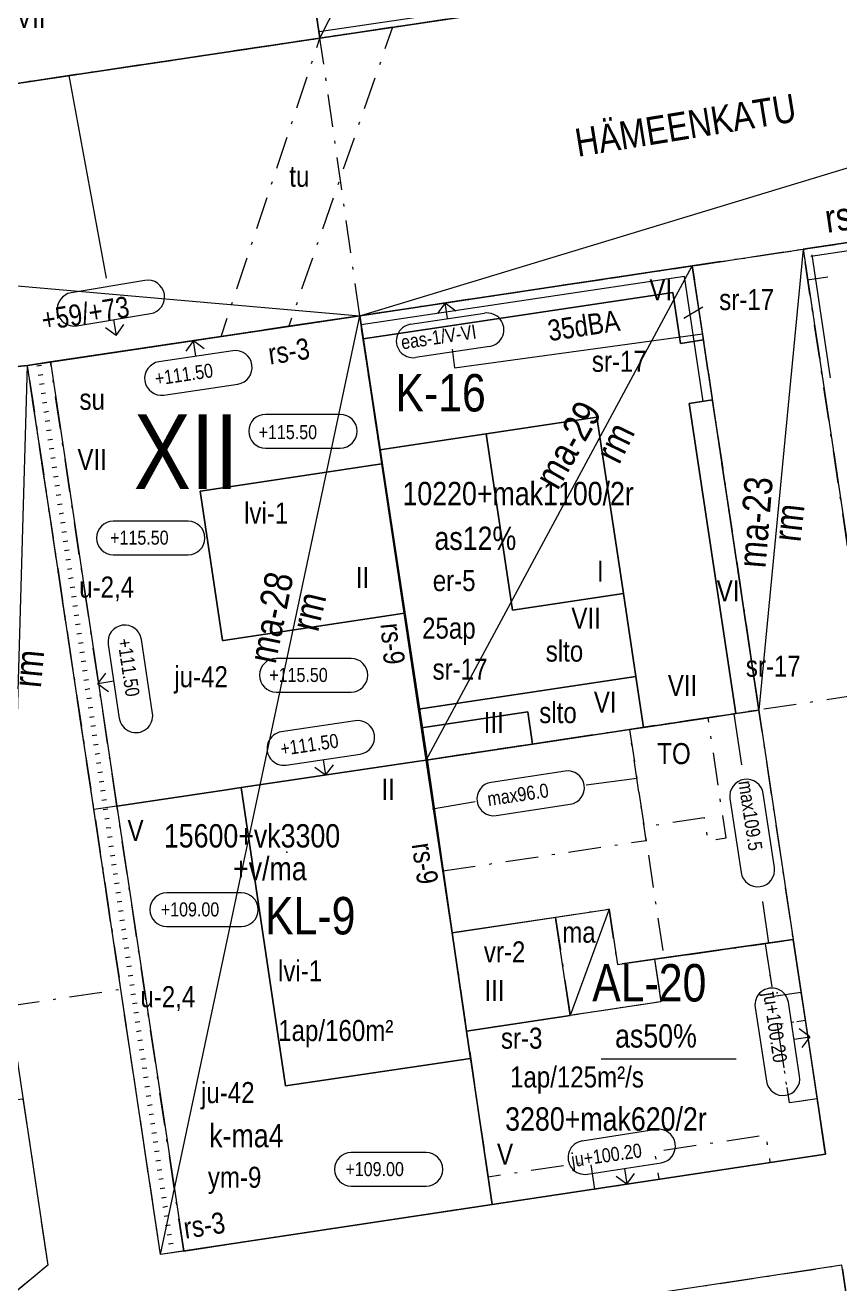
# Model space of a CAD drawing. Header units: metres. Extents: x 24485995 to 24488038, y 6819999 to 6822001.
# Drawn here: x 24487599.4 to 24487686.6, y 6820917.1 to 6821051.7 of the extents above; entities that cross this region are included whole.
import ezdxf

# ---------------------------------------------------------------- set-up
doc = ezdxf.new("R2010")
doc.units = ezdxf.units.M
for name, pattern in [('Aukot_rajalla', [0]), ('k10020', [0]), ('k10040', [10.3, 3.5, -1.5, 0.3, -1.5, 3.5]), ('K10271', [0]), ('k10400', [0]), ('k10630.1', [0]), ('Osoitus_AK', [0])]:
    doc.linetypes.add(name, pattern=pattern)
for name, color, linetype, lineweight in [('AK_AsemakaavaTeksti_Kadun_puistonnimi', 7, 'Continuous', 0), ('AK_AsemakaavaTeksti_Kaupunginosan_nimi', 7, 'Continuous', 0), ('AK_AsemakaavaViiva_Kaupunginosan_raja', 7, 'Continuous', 0), ('AK_Kaavamerkinta_Kayttotarkoitusalue', 7, 'Continuous', 0), ('AK_KayttotarkoitusViiva', 7, 'Continuous', 0), ('AK_LiikennointiTeksti_Autopaikkamerkinta', 7, 'Continuous', 0), ('AK_LiikennointiTeksti_Autopaikkamerkinta_m2', 7, 'Continuous', 0), ('AK_LiikennointiViiva_Ajoneuvoliittymakielto', 7, 'Continuous', 0), ('AK_LiikennointiViiva_Polkuviivoitus', 7, 'Continuous', 0), ('AK_MaanalainenkSymboli', 132, 'Continuous', 0), ('AK_MaanalainenkTeksti_Erityismaarays', 132, 'Continuous', 0), ('AK_MaanalainenkTeksti_Korkeusmerkinta', 132, 'Continuous', 0), ('AK_MaanalainenkViiva_Alueenosan_raja', 132, 'Continuous', 0), ('AK_MaanalainenkViiva_Apuviiva', 132, 'Continuous', 0), ('AK_MaanalainenkViiva_Maanalaisen_tilan_viiva', 132, 'Continuous', 0), ('AK_MuuAsemakaavaTeksti_Alueenosan_kayttotarkoitus', 7, 'Continuous', 0), ('AK_MuuAsemakaavaTeksti_Erityismaarays', 7, 'Continuous', 0), ('AK_MuuAsemakaavaViiva_alueenosan_raja', 7, 'Continuous', 0), ('AK_MuuAsemakaavaViiva_Erityismaaraysviiva', 7, 'Continuous', 0), ('AK_MuuAsemakaavaViiva_Merkinnan_alleviivaus', 7, 'Continuous', 0), ('AK_MuuAsemakaavaViiva_Merkinnan_Kohdistusnuoli', 7, 'Continuous', 0), ('AK_Poistettava_merkintä', 7, 'Continuous', 0), ('AK_RakennusalaTeksti_Kerrosala_tai_luku', 7, 'Continuous', 0), ('AK_RakennusalaTeksti_Rakennusoikeus', 7, 'Continuous', 0), ('AK_RakennusalaViiva_Maanalaisen_tilan_viiva', 7, 'Continuous', 0), ('AK_RakennusalaViiva_Rakennusalan_raja__I_', 7, 'Continuous', 0), ('AK_RakentaminenTeksti_Korkeusmerkinta', 7, 'Continuous', 0), ('AK_RakentaminenTeksti_Korkeusmerkinta_ja_soikio', 7, 'Continuous', 0), ('AK_RakentaminenTeksti_Korkeusmerkinta_ja_soikio_ja_nuoli', 7, 'Continuous', 0), ('AK_RakentaminenTeksti_Rakentamismaarays', 7, 'Continuous', 0), ('AK_RakentaminenViiva_dB_yms_aaltoviiva', 7, 'Continuous', 0)]:
    doc.layers.add(name, color=color, linetype=linetype, lineweight=lineweight)
doc.styles.add('ArialNarrow', font='ARIALN.TTF')

# ---------------------------------------------------------------- blocks, each defined once
blk = doc.blocks.new('AKP43')
at = {"layer": 'AK_RakentaminenTeksti_Korkeusmerkinta_ja_soikio', "color": 7, "linetype": 'Continuous', "lineweight": 13}
for p, q in [((4, 1.8), (-4, 1.8)), ((-4, -1.8), (4, -1.8))]:
    blk.add_line(p, q, dxfattribs=at)
for centre, start, end in [((-4, 0), 90, 270), ((4, 0), 270, 90)]:
    blk.add_arc(centre, 1.8, start, end, dxfattribs=at)
blk = doc.blocks.new('KORKE4')
at = {"layer": 'AK_RakentaminenTeksti_Korkeusmerkinta_ja_soikio_ja_nuoli', "color": 7, "linetype": 'Continuous', "lineweight": 13}
for p, q in [((4, 1.8), (-4, 1.8)), ((-4, -1.8), (4, -1.8)), ((0, -3.5), (-1, -2.5)), ((0, -1.8), (0, -3.5)), ((0, -3.5), (1, -2.5))]:
    blk.add_line(p, q, dxfattribs=at)
for centre, start, end in [((-4, 0), 90, 270), ((4, 0), 270, 90)]:
    blk.add_arc(centre, 1.8, start, end, dxfattribs=at)

msp = doc.modelspace()

# ---------------------------------------------------------------- linework, layer by layer
at = {"layer": 'AK_AsemakaavaViiva_Kaupunginosan_raja', "linetype": 'k10020', "lineweight": 9, "flags": 128}
msp.add_lwpolyline([(24487509.66, 6821002.44), (24487535.2, 6821006.23), (24487561.41, 6821010.14), (24487587.61, 6821014.05), (24487599.59, 6821015.35), (24487635.16, 6821020.66), (24487670.76, 6821025.99), (24487682.63, 6821027.77), (24487718.23, 6821033.11), (24487747.9, 6821037.56), (24487765.7, 6821040.26), (24487801.25, 6821045.58), (24487821.77, 6821048.65)], dxfattribs=at)
at = {"layer": 'AK_KayttotarkoitusViiva', "linetype": 'Continuous', "lineweight": 20, "flags": 128}
for points in [[(24487630.91, 6821050.36), (24487623.44, 6821100.3)], [(24487666.51, 6821055.68), (24487630.91, 6821050.36)], [(24487595.31, 6821045.04), (24487630.91, 6821050.36)], [(24487718.23, 6821033.11), (24487691.53, 6821029.11), (24487682.63, 6821027.77)], [(24487682.63, 6821027.77), (24487689.75, 6820980.26), (24487698.66, 6820981.59)], [(24487670.76, 6821025.99), (24487635.16, 6821020.66)], [(24487670.76, 6821025.99), (24487677.89, 6820978.48)], [(24487635.16, 6821020.66), (24487602.06, 6821015.72), (24487599.59, 6821015.35)], [(24487677.89, 6820978.48), (24487642.29, 6820973.13), (24487635.16, 6821020.66)], [(24487649.33, 6820925.58), (24487613.84, 6820920.22), (24487599.59, 6821015.35)], [(24487677.89, 6820978.48), (24487681.57, 6820953.92)], [(24487649.33, 6820925.58), (24487645.06, 6820954.64), (24487661.87, 6820957.16), (24487662.75, 6820951.26), (24487681.57, 6820953.92)], [(24487681.57, 6820953.92), (24487685.01, 6820930.97), (24487649.33, 6820925.58)], [(24487597.65, 6820946.79), (24487601.78, 6820919.1), (24487590.62, 6820909.82)], [(24487663.67, 6820830.88), (24487699.27, 6820836.26), (24487695.96, 6820858.16), (24487693.01, 6820877.68), (24487686.76, 6820919.1), (24487651.16, 6820913.72)]]:
    msp.add_lwpolyline(points, dxfattribs=at)
at = {"layer": 'AK_LiikennointiViiva_Ajoneuvoliittymakielto', "linetype": 'k10630.1', "lineweight": 5, "flags": 128}
for points in [[(24487630.91, 6821050.36), (24487595.31, 6821045.04), (24487592.65, 6821062.83)], [(24487601.08, 6820923.77), (24487601.78, 6820919.1)], [(24487601.78, 6820919.1), (24487590.62, 6820909.82)]]:
    msp.add_lwpolyline(points, dxfattribs=at)
at = {"layer": 'AK_LiikennointiViiva_Polkuviivoitus', "linetype": 'Continuous', "lineweight": 0, "flags": 128}
for points in [[(24487600.6, 6821015.31), (24487601.1, 6821015.38)], [(24487600.75, 6821014.32), (24487601.25, 6821014.39)], [(24487600.9, 6821013.33), (24487601.4, 6821013.4)], [(24487601.05, 6821012.34), (24487601.54, 6821012.41)], [(24487601.2, 6821011.35), (24487601.69, 6821011.43)], [(24487601.35, 6821010.36), (24487601.84, 6821010.44)], [(24487601.49, 6821009.37), (24487601.99, 6821009.45)], [(24487601.64, 6821008.38), (24487602.14, 6821008.46)], [(24487601.79, 6821007.4), (24487602.28, 6821007.47)], [(24487601.94, 6821006.41), (24487602.43, 6821006.48)], [(24487602.09, 6821005.42), (24487602.58, 6821005.49)], [(24487602.24, 6821004.43), (24487602.73, 6821004.5)], [(24487602.38, 6821003.44), (24487602.88, 6821003.51)], [(24487602.53, 6821002.45), (24487603.03, 6821002.53)], [(24487602.68, 6821001.46), (24487603.17, 6821001.54)], [(24487602.83, 6821000.47), (24487603.32, 6821000.55)], [(24487602.98, 6820999.48), (24487603.47, 6820999.56)], [(24487603.12, 6820998.5), (24487603.62, 6820998.57)], [(24487603.27, 6820997.51), (24487603.77, 6820997.58)], [(24487603.42, 6820996.52), (24487603.92, 6820996.59)], [(24487603.57, 6820995.53), (24487604.06, 6820995.6)], [(24487603.72, 6820994.54), (24487604.21, 6820994.61)], [(24487603.87, 6820993.55), (24487604.36, 6820993.62)], [(24487604.01, 6820992.56), (24487604.51, 6820992.64)], [(24487604.16, 6820991.57), (24487604.66, 6820991.65)], [(24487604.31, 6820990.58), (24487604.8, 6820990.66)], [(24487604.46, 6820989.6), (24487604.95, 6820989.67)], [(24487604.61, 6820988.61), (24487605.1, 6820988.68)], [(24487604.76, 6820987.62), (24487605.25, 6820987.69)], [(24487604.9, 6820986.63), (24487605.4, 6820986.7)], [(24487605.05, 6820985.64), (24487605.55, 6820985.71)], [(24487605.2, 6820984.65), (24487605.69, 6820984.72)], [(24487605.35, 6820983.66), (24487605.84, 6820983.74)], [(24487605.5, 6820982.67), (24487605.99, 6820982.75)], [(24487605.64, 6820981.68), (24487606.14, 6820981.76)], [(24487605.79, 6820980.69), (24487606.29, 6820980.77)], [(24487605.94, 6820979.71), (24487606.44, 6820979.78)], [(24487606.09, 6820978.72), (24487606.58, 6820978.79)], [(24487606.24, 6820977.73), (24487606.73, 6820977.8)], [(24487606.39, 6820976.74), (24487606.88, 6820976.81)], [(24487606.53, 6820975.75), (24487607.03, 6820975.82)], [(24487606.68, 6820974.76), (24487607.18, 6820974.84)], [(24487606.83, 6820973.77), (24487607.32, 6820973.85)], [(24487606.98, 6820972.78), (24487607.47, 6820972.86)], [(24487607.13, 6820971.79), (24487607.62, 6820971.87)], [(24487607.27, 6820970.81), (24487607.77, 6820970.88)], [(24487607.42, 6820969.82), (24487607.92, 6820969.89)], [(24487607.57, 6820968.83), (24487608.07, 6820968.9)], [(24487607.72, 6820967.84), (24487608.21, 6820967.91)], [(24487607.87, 6820966.85), (24487608.36, 6820966.92)], [(24487608.02, 6820965.86), (24487608.51, 6820965.93)], [(24487608.16, 6820964.87), (24487608.66, 6820964.95)], [(24487608.31, 6820963.88), (24487608.81, 6820963.96)], [(24487608.46, 6820962.89), (24487608.95, 6820962.97)], [(24487608.61, 6820961.91), (24487609.1, 6820961.98)], [(24487608.76, 6820960.92), (24487609.25, 6820960.99)], [(24487608.91, 6820959.93), (24487609.4, 6820960)], [(24487609.05, 6820958.94), (24487609.55, 6820959.01)], [(24487609.2, 6820957.95), (24487609.7, 6820958.02)], [(24487609.35, 6820956.96), (24487609.84, 6820957.03)], [(24487609.5, 6820955.97), (24487609.99, 6820956.05)], [(24487609.65, 6820954.98), (24487610.14, 6820955.06)], [(24487609.79, 6820953.99), (24487610.29, 6820954.07)], [(24487609.94, 6820953), (24487610.44, 6820953.08)], [(24487610.09, 6820952.02), (24487610.59, 6820952.09)], [(24487610.24, 6820951.03), (24487610.73, 6820951.1)], [(24487610.39, 6820950.04), (24487610.88, 6820950.11)], [(24487610.54, 6820949.05), (24487611.03, 6820949.12)], [(24487610.68, 6820948.06), (24487611.18, 6820948.13)], [(24487610.83, 6820947.07), (24487611.33, 6820947.15)], [(24487610.98, 6820946.08), (24487611.47, 6820946.16)], [(24487611.13, 6820945.09), (24487611.62, 6820945.17)], [(24487611.28, 6820944.1), (24487611.77, 6820944.18)], [(24487611.42, 6820943.12), (24487611.92, 6820943.19)], [(24487611.57, 6820942.13), (24487612.07, 6820942.2)], [(24487611.72, 6820941.14), (24487612.22, 6820941.21)], [(24487611.87, 6820940.15), (24487612.36, 6820940.22)], [(24487612.02, 6820939.16), (24487612.51, 6820939.23)], [(24487612.17, 6820938.17), (24487612.66, 6820938.24)], [(24487612.31, 6820937.18), (24487612.81, 6820937.26)], [(24487612.46, 6820936.19), (24487612.96, 6820936.27)], [(24487612.61, 6820935.2), (24487613.1, 6820935.28)], [(24487612.76, 6820934.21), (24487613.25, 6820934.29)], [(24487612.91, 6820933.23), (24487613.4, 6820933.3)], [(24487613.06, 6820932.24), (24487613.55, 6820932.31)], [(24487613.2, 6820931.25), (24487613.7, 6820931.32)], [(24487613.35, 6820930.26), (24487613.85, 6820930.33)], [(24487613.5, 6820929.27), (24487613.99, 6820929.34)], [(24487613.65, 6820928.28), (24487614.14, 6820928.36)], [(24487613.8, 6820927.29), (24487614.29, 6820927.37)], [(24487613.94, 6820926.3), (24487614.44, 6820926.38)], [(24487614.09, 6820925.31), (24487614.59, 6820925.39)], [(24487614.24, 6820924.33), (24487614.74, 6820924.4)], [(24487614.39, 6820923.34), (24487614.88, 6820923.41)], [(24487614.54, 6820922.35), (24487615.03, 6820922.42)], [(24487614.69, 6820921.36), (24487615.18, 6820921.43)]]:
    msp.add_lwpolyline(points, dxfattribs=at)
at = {"layer": 'AK_MaanalainenkViiva_Alueenosan_raja', "linetype": 'k10040', "lineweight": 5, "flags": 128}
for points in [[(24487623.44, 6821100.3), (24487659.05, 6821105.63), (24487666.51, 6821055.68), (24487630.91, 6821050.36), (24487623.44, 6821100.3)], [(24487595.31, 6821045.04), (24487587.84, 6821094.98), (24487623.44, 6821100.3), (24487630.91, 6821050.36), (24487595.31, 6821045.04)], [(24487635.16, 6821020.66), (24487630.91, 6821050.36), (24487666.51, 6821055.68), (24487678.44, 6821057.51), (24487713.94, 6821062.83), (24487749.46, 6821068.15), (24487761.13, 6821069.89), (24487796.74, 6821075.19), (24487821.77, 6821078.92)], [(24487505.24, 6821032.03), (24487516.93, 6821033.78), (24487530.96, 6821035.87), (24487583.37, 6821043.71), (24487595.31, 6821045.04), (24487630.91, 6821050.36)], [(24487821.77, 6821048.65), (24487801.25, 6821045.58), (24487765.7, 6821040.26), (24487747.9, 6821037.56), (24487718.23, 6821033.11), (24487682.63, 6821027.77), (24487670.76, 6821025.99), (24487635.16, 6821020.66)], [(24487682.63, 6821027.77), (24487718.23, 6821033.11), (24487725.36, 6820985.59), (24487698.66, 6820981.59), (24487689.75, 6820980.26), (24487682.63, 6821027.77)], [(24487635.16, 6821020.66), (24487599.59, 6821015.35), (24487587.61, 6821014.05), (24487561.41, 6821010.14), (24487535.2, 6821006.23), (24487509.66, 6821002.44), (24487505.24, 6821032.03)], [(24487670.76, 6821025.99), (24487682.63, 6821027.77), (24487689.75, 6820980.26), (24487677.89, 6820978.48), (24487670.76, 6821025.99)], [(24487635.16, 6821020.66), (24487670.76, 6821025.99), (24487677.89, 6820978.48), (24487642.29, 6820973.13), (24487635.16, 6821020.66)], [(24487599.59, 6821015.35), (24487635.16, 6821020.66), (24487642.29, 6820973.13), (24487645.06, 6820954.64), (24487649.33, 6820925.58), (24487613.84, 6820920.22), (24487606.71, 6820967.83), (24487599.59, 6821015.35)], [(24487587.61, 6821014.05), (24487599.59, 6821015.35), (24487609.59, 6820948.58), (24487597.65, 6820946.79), (24487594.7, 6820966.57), (24487587.61, 6821014.05)]]:
    msp.add_lwpolyline(points, dxfattribs=at)
at = {"layer": 'AK_MaanalainenkViiva_Apuviiva', "linetype": 'Continuous', "lineweight": 0, "flags": 128}
msp.add_lwpolyline([(24487608.05, 6821024.67), (24487604.05, 6821046.35)], dxfattribs=at)
at = {"layer": 'AK_MaanalainenkViiva_Maanalaisen_tilan_viiva', "linetype": 'Continuous', "lineweight": 5, "flags": 128}
for points in [[(24487630.91, 6821050.36), (24487659.05, 6821105.63)], [(24487635.16, 6821020.66), (24487821.77, 6821077.29)], [(24487505.24, 6821032.03), (24487635.16, 6821020.66)], [(24487682.63, 6821027.77), (24487677.89, 6820978.48)], [(24487642.29, 6820973.13), (24487670.76, 6821025.99)], [(24487613.84, 6820920.22), (24487635.16, 6821020.66)], [(24487597.65, 6820946.79), (24487599.59, 6821015.35)]]:
    msp.add_lwpolyline(points, dxfattribs=at)
at = {"layer": 'AK_MuuAsemakaavaViiva_alueenosan_raja', "linetype": 'k10040', "lineweight": 5, "flags": 128}
for points in [[(24487612.42, 6821065.8), (24487592.65, 6821062.84), (24487595.31, 6821045.04), (24487630.91, 6821050.36), (24487628.47, 6821066.68), (24487628.25, 6821068.16), (24487612.42, 6821065.8)], [(24487630.91, 6821050.36), (24487638.67, 6821051.52), (24487627.57, 6821019.53), (24487620.33, 6821018.45), (24487630.91, 6821050.36)], [(24487509.66, 6821002.44), (24487535.2, 6821006.23), (24487561.41, 6821010.14), (24487587.61, 6821014.05), (24487599.59, 6821015.35), (24487602.06, 6821015.72), (24487635.16, 6821020.66), (24487670.76, 6821025.99), (24487682.63, 6821027.77), (24487691.53, 6821029.11), (24487718.23, 6821033.11), (24487747.9, 6821037.56), (24487765.7, 6821040.26), (24487801.25, 6821045.58), (24487821.77, 6821048.65)], [(24487627.58, 6821019.53), (24487635.16, 6821020.66)], [(24487620.33, 6821018.45), (24487627.58, 6821019.53), (24487627.64, 6821019.74)], [(24487620.33, 6821018.45), (24487626.99, 6821019.44), (24487627.58, 6821019.53)], [(24487602.06, 6821015.72), (24487599.59, 6821015.35)], [(24487606.71, 6820967.83), (24487599.59, 6821015.35)], [(24487609.18, 6820968.19), (24487602.06, 6821015.72)], [(24487664.04, 6820976.4), (24487665.6, 6820966.01), (24487665.82, 6820964.53), (24487667.71, 6820951.96), (24487681.57, 6820953.92), (24487677.89, 6820978.48), (24487672.45, 6820977.66), (24487664.04, 6820976.4)], [(24487664.04, 6820976.4), (24487665.6, 6820966.01), (24487672.03, 6820966.98), (24487672.4, 6820964.51), (24487674.37, 6820964.81), (24487672.45, 6820977.66), (24487664.04, 6820976.4)], [(24487644.07, 6820961.26), (24487665.82, 6820964.53), (24487665.6, 6820966.01), (24487664.04, 6820976.4), (24487653.66, 6820974.84), (24487642.29, 6820973.13), (24487644.07, 6820961.26)], [(24487642.29, 6820973.13), (24487644.07, 6820961.26)], [(24487609.18, 6820968.19), (24487606.71, 6820967.83)], [(24487616.32, 6820920.59), (24487609.18, 6820968.19)], [(24487616.32, 6820920.59), (24487613.84, 6820920.22), (24487612.9, 6820926.53), (24487606.71, 6820967.83)], [(24487644.07, 6820961.26), (24487645.06, 6820954.64)], [(24487666.71, 6820951.82), (24487662.75, 6820951.26), (24487661.87, 6820957.16), (24487656.13, 6820956.3)], [(24487656.13, 6820956.3), (24487657.68, 6820945.8)], [(24487646.6, 6820944.13), (24487647.03, 6820941.21), (24487648.9, 6820928.55), (24487659.84, 6820930.2), (24487660.29, 6820927.23), (24487667.21, 6820928.28), (24487666.76, 6820931.25), (24487678.63, 6820933.04), (24487679.07, 6820930.07), (24487685.01, 6820930.97), (24487684.12, 6820936.9), (24487681.15, 6820936.45), (24487679.89, 6820944.86), (24487682.86, 6820945.31), (24487682.41, 6820948.27), (24487679.45, 6820947.82), (24487678.59, 6820953.5), (24487666.71, 6820951.82), (24487667.4, 6820947.27), (24487657.68, 6820945.8), (24487646.6, 6820944.13)], [(24487681.57, 6820953.92), (24487678.59, 6820953.5)], [(24487682.41, 6820948.27), (24487679.45, 6820947.82), (24487678.59, 6820953.5)], [(24487666.71, 6820951.82), (24487667.4, 6820947.27), (24487657.68, 6820945.8)], [(24487667.71, 6820951.96), (24487666.71, 6820951.82)], [(24487684.12, 6820936.9), (24487681.15, 6820936.45), (24487679.89, 6820944.86), (24487682.86, 6820945.31)], [(24487646.6, 6820944.13), (24487647.03, 6820941.21)], [(24487680.79, 6820858.16), (24487671.93, 6820916.86), (24487686.76, 6820919.1), (24487695.96, 6820858.16)]]:
    msp.add_lwpolyline(points, dxfattribs=at)
msp.add_lwpolyline([(24487575.36, 6820924.56), (24487587.45, 6820935.16), (24487599.12, 6820936.9), (24487601.78, 6820919.1), (24487590.62, 6820909.82, -0.412362), (24487587.81, 6820910.07, 0.004777), (24487575.36, 6820924.56), (24487575.36, 6820924.56)], format="xyb", dxfattribs=at)
at = {"layer": 'AK_MuuAsemakaavaViiva_Erityismaaraysviiva', "linetype": 'Aukot_rajalla', "lineweight": 5, "flags": 128}
msp.add_lwpolyline([(24487627.58, 6821019.53), (24487635.16, 6821020.66), (24487642.37, 6820973.22), (24487645.06, 6820954.64)], dxfattribs=at)
at = {"layer": 'AK_MuuAsemakaavaViiva_Merkinnan_alleviivaus', "linetype": 'Continuous', "lineweight": 5, "elevation": 9.37, "flags": 128}
msp.add_lwpolyline([(24487660.99, 6820941.18), (24487675.47, 6820941.18)], dxfattribs=at)
at = {"layer": 'AK_MuuAsemakaavaViiva_Merkinnan_Kohdistusnuoli', "linetype": 'Osoitus_AK', "lineweight": 5, "flags": 128}
for points in [[(24487685.28, 6821024.77), (24487683.05, 6821024.46)], [(24487671.88, 6821021.57), (24487669.84, 6821020.35)], [(24487645.05, 6821017.09), (24487645.31, 6821015.09), (24487671.85, 6821018.71)], [(24487676.07, 6820972.62), (24487675.25, 6820978.08)], [(24487659.4, 6820970.48), (24487664.82, 6820971.2)], [(24487647.53, 6820968.66), (24487642.95, 6820967.89)], [(24487678.27, 6820958.01), (24487678.91, 6820953.54)]]:
    msp.add_lwpolyline(points, dxfattribs=at)
at = {"layer": 'AK_Poistettava_merkintä', "linetype": 'k10040', "lineweight": 0, "flags": 128}
for points in [[(24487638.67, 6821051.52), (24487630.91, 6821050.36)], [(24487637.54, 6821004.8), (24487637.31, 6821006.32)], [(24487641.47, 6820978.57), (24487639.93, 6820988.83)], [(24487641.77, 6820976.59), (24487641.47, 6820978.57)], [(24487642.29, 6820973.13), (24487641.77, 6820976.59)], [(24487665.53, 6820976.62), (24487664.04, 6820976.4)]]:
    msp.add_lwpolyline(points, dxfattribs=at)
at = {"layer": 'AK_RakennusalaTeksti_Rakennusoikeus', "linetype": 'Continuous', "lineweight": 0}
msp.add_point((24487627.37, 6820963.27), dxfattribs=at)
at = {"layer": 'AK_RakennusalaViiva_Maanalaisen_tilan_viiva', "linetype": 'Continuous', "lineweight": 5, "flags": 128}
msp.add_lwpolyline([(24487661.87, 6820957.16), (24487657.68, 6820945.8)], dxfattribs=at)
at = {"layer": 'AK_RakennusalaViiva_Rakennusalan_raja__I_', "linetype": 'K10271', "lineweight": 9, "flags": 128}
for points in [[(24487628.47, 6821066.68), (24487630.91, 6821050.36), (24487666.51, 6821055.68), (24487664.07, 6821072), (24487649.24, 6821069.78), (24487628.47, 6821066.68)], [(24487721.79, 6821009.35), (24487718.23, 6821033.11), (24487682.63, 6821027.77), (24487689.75, 6820980.26), (24487698.66, 6820981.59), (24487703.6, 6820982.33), (24487702.37, 6820990.51), (24487701.78, 6820994.47), (24487699.34, 6821010.78), (24487712.19, 6821012.71), (24487712.89, 6821008.02), (24487721.79, 6821009.35)], [(24487670.76, 6821025.99), (24487635.16, 6821020.66), (24487635.53, 6821018.19), (24487668.66, 6821023.14), (24487669.48, 6821017.7), (24487671.95, 6821018.07), (24487670.76, 6821025.99)], [(24487664.71, 6820982.06), (24487665.53, 6820976.62), (24487672.45, 6820977.66), (24487675.41, 6820978.11), (24487670.44, 6821011.28), (24487672.91, 6821011.65), (24487671.95, 6821018.07), (24487669.48, 6821017.7), (24487668.66, 6821023.14), (24487635.53, 6821018.19), (24487637.31, 6821006.32), (24487648.68, 6821008.02), (24487660.55, 6821009.8), (24487663.38, 6820990.96), (24487664.71, 6820982.06)], [(24487602.06, 6821015.72), (24487609.18, 6820968.19), (24487618.97, 6820969.65), (24487620.45, 6820969.88), (24487622.46, 6820970.18), (24487641.23, 6820972.97), (24487642.29, 6820973.13), (24487641.77, 6820976.59), (24487641.47, 6820978.57), (24487639.93, 6820988.83), (24487639.03, 6820988.7), (24487620.58, 6820985.93), (24487620.46, 6820985.91), (24487618.07, 6821001.88), (24487618.12, 6821001.89), (24487636.58, 6821004.66), (24487637.54, 6821004.8), (24487637.31, 6821006.32), (24487635.53, 6821018.19), (24487635.16, 6821020.66), (24487627.58, 6821019.53), (24487626.99, 6821019.44), (24487620.33, 6821018.45), (24487602.06, 6821015.72)], [(24487677.89, 6820978.48), (24487672.91, 6821011.65), (24487670.44, 6821011.28), (24487675.41, 6820978.11), (24487677.89, 6820978.48)], [(24487660.55, 6821009.8), (24487648.68, 6821008.02), (24487651.51, 6820989.18), (24487663.38, 6820990.96), (24487660.55, 6821009.8)], [(24487664.71, 6820982.06), (24487663.38, 6820990.96), (24487651.51, 6820989.18), (24487648.68, 6821008.02), (24487637.31, 6821006.32), (24487637.54, 6821004.8), (24487639.93, 6820988.83), (24487641.47, 6820978.57), (24487664.71, 6820982.06)], [(24487639.93, 6820988.83), (24487637.54, 6821004.8), (24487636.58, 6821004.66), (24487618.12, 6821001.89), (24487618.07, 6821001.88), (24487620.46, 6820985.91), (24487620.58, 6820985.93), (24487639.03, 6820988.7), (24487639.93, 6820988.83)], [(24487664.71, 6820982.06), (24487641.47, 6820978.57), (24487641.77, 6820976.59), (24487653.14, 6820978.3), (24487653.66, 6820974.84), (24487664.04, 6820976.4), (24487665.53, 6820976.62), (24487664.71, 6820982.06)], [(24487642.29, 6820973.13), (24487653.66, 6820974.84), (24487653.14, 6820978.3), (24487641.77, 6820976.59), (24487642.29, 6820973.13)], [(24487646.6, 6820944.13), (24487645.06, 6820954.64), (24487644.07, 6820961.26), (24487642.29, 6820973.13), (24487641.23, 6820972.97), (24487622.46, 6820970.18), (24487627.21, 6820938.26), (24487647.03, 6820941.21), (24487646.6, 6820944.13)], [(24487616.32, 6820920.59), (24487621.4, 6820921.36), (24487649.33, 6820925.58), (24487648.9, 6820928.55), (24487647.15, 6820940.42), (24487647.03, 6820941.21), (24487627.21, 6820938.26), (24487622.46, 6820970.18), (24487620.45, 6820969.88), (24487618.97, 6820969.65), (24487609.18, 6820968.19), (24487616.32, 6820920.59)], [(24487645.06, 6820954.64), (24487646.6, 6820944.13), (24487657.68, 6820945.8), (24487656.13, 6820956.3), (24487645.06, 6820954.64)], [(24487646.6, 6820944.13), (24487647.03, 6820941.21), (24487649.33, 6820925.58), (24487663.75, 6820927.76), (24487685.01, 6820930.97), (24487683.29, 6820942.44), (24487681.57, 6820953.92), (24487666.71, 6820951.82), (24487667.4, 6820947.27), (24487657.68, 6820945.8), (24487646.6, 6820944.13)]]:
    msp.add_lwpolyline(points, dxfattribs=at)
at = {"layer": 'AK_RakentaminenTeksti_Korkeusmerkinta_ja_soikio_ja_nuoli', "linetype": 'Continuous', "lineweight": 5, "flags": 128}
for points in [[(24487644.31, 6821022.03), (24487643.47, 6821020.89)], [(24487644.31, 6821022.03), (24487645.45, 6821021.19)], [(24487644.56, 6821020.35), (24487644.31, 6821022.03)], [(24487640.61, 6821019.75), (24487648.52, 6821020.94)], [(24487617.38, 6821018), (24487616.54, 6821016.87)], [(24487617.38, 6821018), (24487618.52, 6821017.16)], [(24487617.63, 6821016.32), (24487617.38, 6821018)], [(24487621.59, 6821016.91), (24487613.67, 6821015.73)], [(24487649.05, 6821017.38), (24487641.14, 6821016.19)], [(24487614.21, 6821012.17), (24487622.12, 6821013.35)], [(24487608.24, 6820985.5), (24487609.43, 6820977.59)], [(24487612.99, 6820978.12), (24487611.8, 6820986.03)], [(24487607.15, 6820981.29), (24487607.99, 6820982.43)], [(24487608.83, 6820981.55), (24487607.15, 6820981.29)], [(24487607.15, 6820981.29), (24487608.29, 6820980.45)], [(24487634.69, 6820977.33), (24487626.77, 6820976.15)], [(24487627.3, 6820972.59), (24487635.22, 6820973.77)], [(24487631.51, 6820971.5), (24487630.37, 6820972.34)], [(24487631.26, 6820973.18), (24487631.51, 6820971.5)], [(24487631.51, 6820971.5), (24487632.35, 6820972.63)], [(24487677.48, 6820946.67), (24487678.69, 6820938.76)], [(24487682.25, 6820939.31), (24487681.04, 6820947.22)], [(24487683.33, 6820943.52), (24487682.19, 6820944.36)], [(24487681.65, 6820943.26), (24487683.33, 6820943.52)], [(24487683.33, 6820943.52), (24487682.49, 6820942.38)], [(24487666.88, 6820933.61), (24487658.98, 6820932.37)], [(24487659.53, 6820928.82), (24487667.44, 6820930.05)], [(24487663.49, 6820929.44), (24487663.75, 6820927.76)], [(24487663.75, 6820927.76), (24487664.58, 6820928.9)], [(24487663.75, 6820927.76), (24487662.61, 6820928.59)]]:
    msp.add_lwpolyline(points, dxfattribs=at)
at = {"layer": 'AK_RakentaminenTeksti_Korkeusmerkinta_ja_soikio_ja_nuoli', "linetype": 'Continuous', "lineweight": 5}
for centre, start, end in [((24487621.85, 6821015.13), 278.4971, 98.4971), ((24487613.94, 6821013.95), 98.4971, 278.4971), ((24487610.02, 6820985.77), 8.5254, 188.5254), ((24487611.21, 6820977.86), 188.5254, 8.5254), ((24487634.95, 6820975.55), 278.4626, 98.4626), ((24487627.04, 6820974.37), 98.4626, 278.4626), ((24487679.26, 6820946.94), 8.7389, 188.7389), ((24487680.47, 6820939.04), 188.7389, 8.7389), ((24487667.16, 6820931.83), 278.8971, 98.8971), ((24487659.26, 6820930.6), 98.8971, 278.8971)]:
    msp.add_arc(centre, 1.8, start, end, dxfattribs=at)
for centre, start_param, end_param in [((24487648.79, 6821019.16), 2.356194, 5.497787), ((24487640.88, 6821017.97), 5.497787, 8.63938)]:
    msp.add_ellipse(centre, major_axis=(-1.45, 1.07), ratio=0.999765, start_param=start_param, end_param=end_param, dxfattribs=at)
at = {"layer": 'AK_RakentaminenViiva_dB_yms_aaltoviiva', "linetype": 'k10400', "lineweight": 0, "flags": 128}
for points in [[(24487658.37, 6821105.5), (24487665.93, 6821056.24), (24487630.81, 6821051.03)], [(24487683.43, 6821027.03), (24487718.34, 6821032.26)], [(24487685.55, 6821014.03), (24487683.58, 6821027.18)], [(24487671.93, 6821011.5), (24487669.92, 6821024.85), (24487635.31, 6821019.69)]]:
    msp.add_lwpolyline(points, dxfattribs=at)

# ---------------------------------------------------------------- block references
at = {"layer": 'AK_MaanalainenkSymboli', "color": 133, "lineweight": 5, "true_color": 0x40e0d0, "rotation": 9.462287390517101}
msp.add_blockref('KORKE4', (24487608.53, 6821022.01), dxfattribs=at)
at = {"layer": 'AK_RakentaminenTeksti_Korkeusmerkinta_ja_soikio', "color": 7, "lineweight": 5}
for p in [(24487629.08, 6821008.31), (24487612.79, 6820996.88), (24487630.23, 6820982.2), (24487618.5, 6820957.12), (24487638.26, 6820929.34)]:
    msp.add_blockref('AKP43', p, dxfattribs=at)
for p, rotation in [((24487653.46, 6820969.57), 8.711437551965226), ((24487677.17, 6820965.32), 98.59122543224852)]:
    msp.add_blockref('AKP43', p, dxfattribs=dict(at, rotation=rotation))

# ---------------------------------------------------------------- texts
at = {"layer": 'AK_AsemakaavaTeksti_Kadun_puistonnimi', "linetype": 'Continuous', "lineweight": 5, "style": 'ArialNarrow'}
msp.add_text('HÄMEENKATU', height=3, rotation=9.222, dxfattribs=at).set_placement((24487658.5, 6821037.65))
at = {"layer": 'AK_AsemakaavaTeksti_Kaupunginosan_nimi', "linetype": 'Continuous', "lineweight": 0, "style": 'ArialNarrow'}
msp.add_text('XII', height=8, dxfattribs=at).set_placement((24487610.98, 6821002.13, 0))
at = {"layer": 'AK_Kaavamerkinta_Kayttotarkoitusalue', "linetype": 'Continuous', "lineweight": 0, "style": 'ArialNarrow'}
for s, p in [('K-16', (24487638.98, 6821010.42)), ('KL-9', (24487625.03, 6820954.48)), ('AL-20', (24487660.04, 6820947.3))]:
    msp.add_text(s, height=4, dxfattribs=at).set_placement(p)
at = {"layer": 'AK_LiikennointiTeksti_Autopaikkamerkinta', "linetype": 'Continuous', "lineweight": 0, "style": 'ArialNarrow'}
msp.add_text('25ap', height=2.25, dxfattribs=at).set_placement((24487641.84, 6820986.12))
at = {"layer": 'AK_LiikennointiTeksti_Autopaikkamerkinta_m2', "linetype": 'Continuous', "lineweight": 0, "style": 'ArialNarrow'}
for s, p in [('1ap/160m²', (24487626.44, 6820943.07)), ('1ap/125m²/s', (24487651.25, 6820938.1))]:
    msp.add_text(s, height=2.25, dxfattribs=at).set_placement(p)
at = {"layer": 'AK_MaanalainenkTeksti_Erityismaarays', "linetype": 'Continuous', "lineweight": 0, "style": 'ArialNarrow'}
for s, rotation, p in [('rs-12', 8.319, (24487685.19, 6821029.52)), ('ma-29', 60.4312, (24487656.34, 6821001.89)), ('rm', 63.8368, (24487662.93, 6821004.64)), ('ma-23', 85.31, (24487678.59, 6820993.6)), ('rm', 83.475, (24487682.33, 6820996.37)), ('ma-28', 78.477, (24487626.15, 6820983.32)), ('rm', 76.596, (24487630.69, 6820986.73)), ('rm', 84.556, (24487601.03, 6820980.78))]:
    msp.add_text(s, height=3, rotation=rotation, dxfattribs=at).set_placement(p)
at = {"layer": 'AK_MaanalainenkTeksti_Korkeusmerkinta', "linetype": 'Continuous', "lineweight": 0, "style": 'ArialNarrow'}
msp.add_text('+59/+73', height=2.25, rotation=9.123, dxfattribs=at).set_placement((24487601.3, 6821019.06))
at = {"layer": 'AK_MuuAsemakaavaTeksti_Alueenosan_kayttotarkoitus', "linetype": 'Continuous', "lineweight": 0, "style": 'ArialNarrow'}
for s, p in [('tu', (24487627.62, 6821034.46)), ('er-5', (24487642.98, 6820991.2, 0)), ('TO', (24487667.01, 6820972.69)), ('ma', (24487656.84, 6820953.59)), ('vr-2', (24487648.45, 6820951.48))]:
    msp.add_text(s, height=2.25, dxfattribs=at).set_placement(p)
at = {"layer": 'AK_MuuAsemakaavaTeksti_Erityismaarays', "linetype": 'Continuous', "lineweight": 0, "style": 'ArialNarrow'}
for s, rotation, p in [('35dBA', 8.497, (24487655.47, 6821017.93)), ('rs-3', 8.3824, (24487625.55, 6821015.43)), ('rs-9', 275.2198, (24487637.37, 6820987.68)), ('rs-9', 278.4698, (24487640.72, 6820964.1, 0)), ('rs-3', 8.5886, (24487616.5, 6820921.92))]:
    msp.add_text(s, height=2.25, rotation=rotation, dxfattribs=at).set_placement(p)
for s, p in [('su', (24487605.17, 6821010.6)), ('lvi-1', (24487622.79, 6820998.43)), ('u-2,4', (24487605.14, 6820990.51)), ('lvi-1', (24487626.42, 6820949.45)), ('u-2,4', (24487611.69, 6820946.69)), ('sr-3', (24487650.28, 6820942.25))]:
    msp.add_text(s, height=2.25, dxfattribs=at).set_placement(p)
at = {"layer": 'AK_RakennusalaTeksti_Kerrosala_tai_luku', "linetype": 'Continuous', "lineweight": 0, "style": 'ArialNarrow'}
for s, p in [('VII', (24487598.39, 6821051.44)), ('VI', (24487666.16, 6821022.32)), ('VII', (24487604.95, 6821004.17)), ('II', (24487634.75, 6820991.53)), ('I', (24487660.56, 6820992.2)), ('VI', (24487673.37, 6820990.1)), ('VII', (24487657.82, 6820987.17)), ('slto', (24487655.07, 6820983.66)), ('VII', (24487668.14, 6820979.98)), ('VI', (24487660.22, 6820978.2)), ('slto', (24487654.38, 6820977.08)), ('III', (24487648.43, 6820976.01)), ('II', (24487637.49, 6820968.87)), ('V', (24487610.31, 6820964.46)), ('III', (24487648.52, 6820947.34)), ('V', (24487649.86, 6820929.83))]:
    msp.add_text(s, height=2.25, dxfattribs=at).set_placement(p)
at = {"layer": 'AK_RakennusalaTeksti_Rakennusoikeus', "linetype": 'Continuous', "lineweight": 0, "style": 'ArialNarrow'}
for s, p in [('10220+mak1100/2r', (24487639.74, 6821000.39)), ('as12%', (24487643.16, 6820995.6, 0)), ('15600+vk3300', (24487614.2, 6820963.77)), ('+v/ma', (24487621.61, 6820960.27)), ('as50%', (24487662.49, 6820942.37)), ('3280+mak620/2r', (24487650.73, 6820933.48)), ('k-ma4', (24487619.05, 6820931.7))]:
    msp.add_text(s, height=2.5, dxfattribs=at).set_placement(p)
at = {"layer": 'AK_RakentaminenTeksti_Korkeusmerkinta', "linetype": 'Continuous', "lineweight": 0, "style": 'ArialNarrow'}
for s, rotation, p in [('eas-1/V-VI', 8.5027, (24487639.7, 6821017.05)), ('+111.50', 8.497, (24487613.36, 6821013.18)), ('+111.50', 278.5254, (24487609.22, 6820986.02)), ('+111.50', 8.4626, (24487626.79, 6820973.57)), ('max96.0', 8.4798, (24487648.95, 6820968.2)), ('max109.5', 278.523, (24487675.69, 6820970.81)), ('ju+100.20', 278.5254, (24487678.33, 6820948.19)), ('ju+100.20', 8.1303, (24487657.92, 6820929.58))]:
    msp.add_text(s, height=1.5, rotation=rotation, dxfattribs=at).set_placement(p)
for s, p in [('+115.50', (24487624.34, 6821007.46)), ('+115.50', (24487608.45, 6820996.17)), ('+115.50', (24487625.48, 6820981.48)), ('+109.00', (24487613.87, 6820956.4)), ('+109.00', (24487633.63, 6820928.62))]:
    msp.add_text(s, height=1.5, dxfattribs=at).set_placement(p)
at = {"layer": 'AK_RakentaminenTeksti_Rakentamismaarays', "linetype": 'Continuous', "lineweight": 0, "style": 'ArialNarrow'}
for s, p in [('sr-17', (24487673.64, 6821021.27)), ('sr-17', (24487660.01, 6821014.66)), ('sr-17', (24487676.49, 6820982.05)), ('ju-42', (24487615.32, 6820980.92)), ('sr-17', (24487642.96, 6820981.73)), ('ju-42', (24487618.18, 6820936.43)), ('ym-9', (24487618.91, 6820927.37))]:
    msp.add_text(s, height=2.25, dxfattribs=at).set_placement(p)

doc.saveas('drawing.dxf')
